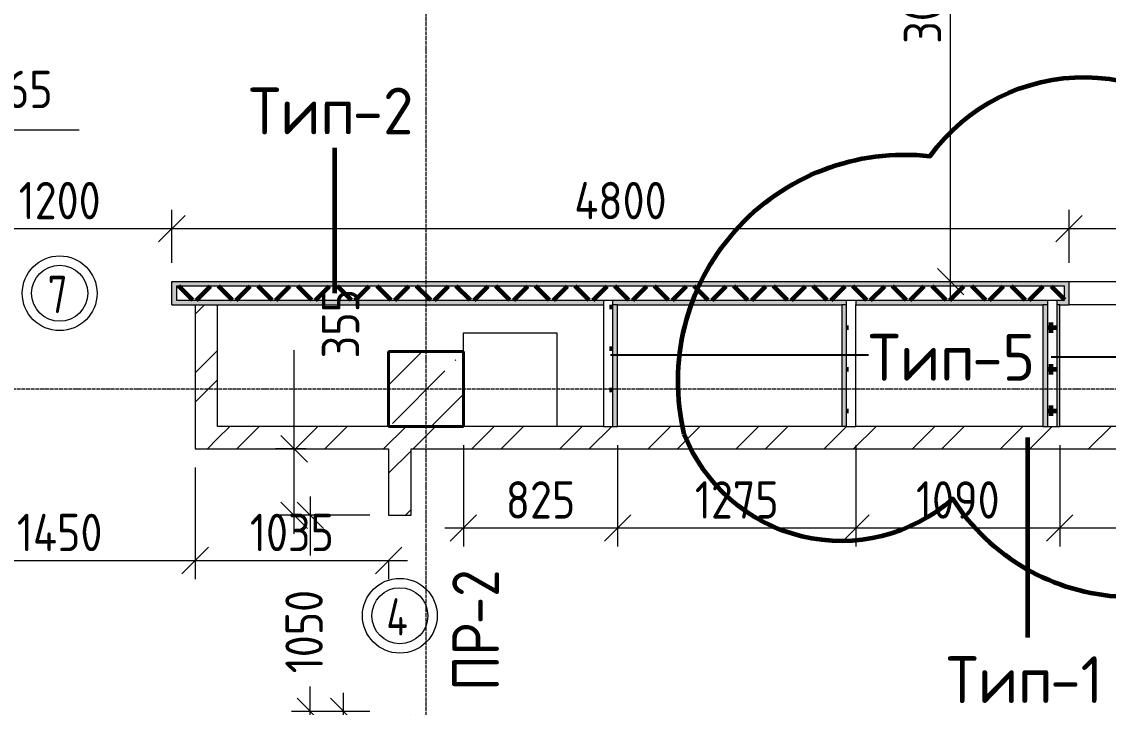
# Model space of a CAD drawing. Header units: millimetres. Extents: x -60946 to 138510, y -262288 to 24501.
# Drawn here: x 31646 to 37459, y -201326 to -197658 of the extents above; entities that cross this region are included whole.
import ezdxf

# ---------------------------------------------------------------- set-up
doc = ezdxf.new("R2010")
doc.units = ezdxf.units.MM
doc.linetypes.add('ADSK_Линия сетки', pattern=[25, 20, -2.5, 0, -2.5])
for name, color, linetype, lineweight in [('0) 1 вып перегородка', 7, 'Continuous', 60), ('2)Тип-2', 3, 'Continuous', 60), ('2)Тип-5', 1, 'Continuous', 60), ('Марки', 7, 'Continuous', 20), ('Марки дверей', 7, 'Continuous', 20), ('Несущие колонны', 7, 'Continuous', 18), ('Оси', 7, 'Continuous', 9), ('Перекрытие', 7, 'Continuous', 18), ('Размеры', 7, 'Continuous', 9), ('Стены внутренние', 7, 'Continuous', 18), ('Стены штриховка', 7, 'Continuous', 9)]:
    doc.layers.add(name, color=color, linetype=linetype, lineweight=lineweight)
doc.styles.add('GOST Common_2', font='', dxfattribs={"width": 0.9, "height": 250})
doc.styles.add('GOST Common_3', font='', dxfattribs={"width": 0.9, "height": 200})
doc.styles.add('GOST Common_4', font='', dxfattribs={"height": 250})
doc.styles.add('GOST Common_B', font='', dxfattribs={"width": 0.8, "height": 200})
doc.styles.get('GOST Common_2').set_extended_font_data('GOST Common')
doc.styles.get('GOST Common_3').set_extended_font_data('GOST Common')
doc.styles.get('GOST Common_4').set_extended_font_data('GOST Common')
doc.styles.get('GOST Common_B').set_extended_font_data('GOST Common', bold=True)
doc.dimstyles.new('ADSK_Основной_2_0', dxfattribs={"dimscale": 304.8, "dimtxt": 201.142999, "dimasz": 0.463911, "dimexe": 0.328084, "dimexo": 0.328084, "dimgap": 0.164042, "dimtad": 1, "dimdec": 3, "dimrnd": 0.001, "dimdsep": 46, "dimtxsty": 'GOST Common_3', "dimblk1": 'OBLIQUE', "dimblk2": 'OBLIQUE', "dimsah": 1, "dimcen": 0.09, "dimdle": 0.328084, "dimazin": 2, "dimtfac": 1, "dimtdec": 4, "dimtix": 1, "dimtmove": 0, "dimatfit": 3, "dimfxl": 1, "dimtvp": 1, "dimtolj": 1, "dimtzin": 0, "dimlwd": 20, "dimlwe": 20, "dimarcsym": 2})
doc.dimstyles.new('ADSK_Основной_2_0_2', dxfattribs={"dimscale": 304.8, "dimtxt": 201.142999, "dimasz": 0.463911, "dimexe": 0.328084, "dimexo": 0.328084, "dimgap": 0.164042, "dimtad": 1, "dimdec": 3, "dimrnd": 0.001, "dimdsep": 46, "dimtxsty": 'GOST Common_3', "dimblk1": 'OBLIQUE', "dimblk2": 'OBLIQUE', "dimsah": 1, "dimcen": 0.09, "dimdle": 0.328084, "dimazin": 2, "dimtfac": 1, "dimtdec": 4, "dimtix": 1, "dimtmove": 0, "dimatfit": 3, "dimfxl": 1, "dimtvp": 1, "dimtolj": 1, "dimtzin": 0, "dimlwd": 20, "dimlwe": 20, "dimarcsym": 2})
pattern_1 = [(45, (9.36, -198628.46), (-235.7317, 235.7317), []), (45, (166.5, -198628.46), (-235.7317, 235.7317), [])]
pattern_2 = [(0, (9.36, -198628.46), (111.125, 111.125), [55.562, -166.688]), (90, (37.14, -198656.24), (-111.125, 111.125), [55.562, -166.688])]

# ---------------------------------------------------------------- blocks, each defined once
blk = doc.blocks.new('ADSK_КолоннаЖБ_Прямоугольная - 400x400 мм-1807143-Кладочный план 4-го этажа')
at = {"layer": 'Несущие колонны', "lineweight": 40}
for p, q in [((-200, 200), (200, 200)), ((-200, -200), (-200, 200)), ((200, 200), (200, -200)), ((200, -200), (-200, -200))]:
    blk.add_line(p, q, dxfattribs=at)
blk = doc.blocks.new('_Oblique')
at = {"color": 0, "linetype": 'ByBlock', "lineweight": -2}
blk.add_line((-0.5, -0.5), (0.5, 0.5), dxfattribs=at)
blk = doc.blocks.new('*D6240')
at = {"layer": 'Defpoints', "color": 0, "transparency": 16777216}
for p in [(36615.9, -196023.5), (36934.4, -196023.5), (36515.9, -199048.5)]:
    blk.add_point(p, dxfattribs=at)
at = {"layer": 'Размеры', "color": 0, "lineweight": 20, "transparency": 16777216}
for p, q in [((36615.9, -199148.5), (36615.9, -195923.5)), ((36834.4, -196023.5), (36515.9, -196023.5)), ((36615.9, -199048.5), (36715.9, -199048.5))]:
    blk.add_line(p, q, dxfattribs=at)
at = {"layer": 'Размеры', "color": 0, "lineweight": 20, "transparency": 16777216, "xscale": 141.4, "yscale": 141.4, "zscale": 141.4}
for p, rotation in [((36615.9, -196023.5), 90), ((36615.9, -199048.5), 270)]:
    blk.add_blockref('_Oblique', p, dxfattribs=dict(at, rotation=rotation))
at = {"layer": 'Размеры', "color": 0, "lineweight": 9, "transparency": 16777216, "insert": (36465.9, -197536), "char_height": 200, "width": 605.475, "attachment_point": 5, "rotation": 90, "style": 'GOST Common_3'}
blk.add_mtext('\\A1;3025', dxfattribs=at)
blk = doc.blocks.new('*D6320')
at = {"layer": 'Defpoints', "color": 0, "transparency": 16777216}
for p in [(33368.4, -201348.5), (33609.4, -201348.5), (33609.4, -202683.5)]:
    blk.add_point(p, dxfattribs=at)
at = {"layer": 'Размеры', "color": 0, "lineweight": 20, "transparency": 16777216}
for p, q in [((33368.4, -202783.5), (33368.4, -201248.5)), ((33509.4, -201348.5), (33268.4, -201348.5)), ((33509.4, -202683.5), (33268.4, -202683.5))]:
    blk.add_line(p, q, dxfattribs=at)
at = {"layer": 'Размеры', "color": 0, "lineweight": 20, "transparency": 16777216, "xscale": 141.4, "yscale": 141.4, "zscale": 141.4}
for p, rotation in [((33368.4, -201348.5), 90), ((33368.4, -202683.5), 270)]:
    blk.add_blockref('_Oblique', p, dxfattribs=dict(at, rotation=rotation))
at = {"layer": 'Размеры', "color": 0, "lineweight": 9, "transparency": 16777216, "insert": (33218.4, -202016), "char_height": 200, "width": 560.473, "attachment_point": 5, "rotation": 90, "style": 'GOST Common_3'}
blk.add_mtext('\\A1;1335', dxfattribs=at)
blk = doc.blocks.new('*D6321')
at = {"layer": 'Defpoints', "color": 0, "transparency": 16777216}
for p in [(33190.4, -200298.5), (33609.4, -200298.5), (33609.4, -201348.5)]:
    blk.add_point(p, dxfattribs=at)
at = {"layer": 'Размеры', "color": 0, "lineweight": 20, "transparency": 16777216}
for p, q in [((33190.4, -200198.5), (33190.4, -200513.9)), ((33509.4, -200298.5), (33090.4, -200298.5)), ((33190.4, -201448.5), (33190.4, -201213.9)), ((33509.4, -201348.5), (33090.4, -201348.5))]:
    blk.add_line(p, q, dxfattribs=at)
at = {"layer": 'Размеры', "color": 0, "lineweight": 20, "transparency": 16777216, "xscale": 141.4, "yscale": 141.4, "zscale": 141.4}
for p, rotation in [((33190.4, -200298.5), 90), ((33190.4, -201348.5), 270)]:
    blk.add_blockref('_Oblique', p, dxfattribs=dict(at, rotation=rotation))
at = {"layer": 'Размеры', "color": 0, "lineweight": 9, "transparency": 16777216, "insert": (33057, -201144.1), "char_height": 200, "width": 560.473, "attachment_point": 1, "rotation": 90, "line_spacing_factor": 1.022761, "style": 'GOST Common_3'}
blk.add_mtext('\\A1;1050', dxfattribs=at)
blk = doc.blocks.new('*D6322')
at = {"layer": 'Defpoints', "color": 0, "transparency": 16777216}
for p in [(33104.2, -199943.5), (33268.4, -199943.5), (33609.4, -200298.5)]:
    blk.add_point(p, dxfattribs=at)
at = {"layer": 'Размеры', "color": 0, "lineweight": 20, "transparency": 16777216}
for p, q in [((33104.2, -199943.5), (33104.2, -199415.4)), ((33168.4, -199943.5), (33004.2, -199943.5)), ((33104.2, -200398.5), (33104.2, -199943.5)), ((33509.4, -200298.5), (33004.2, -200298.5))]:
    blk.add_line(p, q, dxfattribs=at)
at = {"layer": 'Размеры', "color": 0, "lineweight": 20, "transparency": 16777216, "xscale": 141.4, "yscale": 141.4, "zscale": 141.4}
for p, rotation in [((33104.2, -199943.5), 90), ((33104.2, -200298.5), 270)]:
    blk.add_blockref('_Oblique', p, dxfattribs=dict(at, rotation=rotation))
at = {"layer": 'Размеры', "color": 0, "lineweight": 9, "transparency": 16777216, "insert": (33252.3, -199459.1), "char_height": 200, "width": 454.106, "attachment_point": 1, "rotation": 90, "line_spacing_factor": 1.022761, "style": 'GOST Common_3'}
blk.add_mtext('\\A1;355', dxfattribs=at)
blk = doc.blocks.new('*D6323')
at = {"layer": 'Defpoints', "color": 0, "transparency": 16777216}
for p in [(34009.4, -199823.5), (34834.4, -199823.5), (34834.4, -200366.7)]:
    blk.add_point(p, dxfattribs=at)
at = {"layer": 'Размеры', "color": 0, "lineweight": 20, "transparency": 16777216}
for p, q in [((34009.4, -199923.5), (34009.4, -200466.7)), ((34834.4, -199923.5), (34834.4, -200466.7)), ((33909.4, -200366.7), (34934.4, -200366.7))]:
    blk.add_line(p, q, dxfattribs=at)
at = {"layer": 'Размеры', "color": 0, "lineweight": 20, "transparency": 16777216, "xscale": 141.4, "yscale": 141.4, "zscale": 141.4, "rotation": 180}
blk.add_blockref('_Oblique', (34009.4, -200366.7), dxfattribs=at)
at = {"layer": 'Размеры', "color": 0, "lineweight": 20, "transparency": 16777216, "xscale": 141.4, "yscale": 141.4, "zscale": 141.4}
blk.add_blockref('_Oblique', (34834.4, -200366.7), dxfattribs=at)
at = {"layer": 'Размеры', "color": 0, "lineweight": 9, "transparency": 16777216, "insert": (34421.9, -200216.7), "char_height": 200, "width": 454.106, "attachment_point": 5, "style": 'GOST Common_3'}
blk.add_mtext('\\A1;825', dxfattribs=at)
blk = doc.blocks.new('*D6324')
at = {"layer": 'Defpoints', "color": 0, "transparency": 16777216}
for p in [(34834.4, -199823.5), (36109.4, -199823.5), (36109.4, -200366.7)]:
    blk.add_point(p, dxfattribs=at)
at = {"layer": 'Размеры', "color": 0, "lineweight": 20, "transparency": 16777216}
for p, q in [((34834.4, -199923.5), (34834.4, -200466.7)), ((36109.4, -199923.5), (36109.4, -200466.7)), ((34734.4, -200366.7), (36209.4, -200366.7))]:
    blk.add_line(p, q, dxfattribs=at)
at = {"layer": 'Размеры', "color": 0, "lineweight": 20, "transparency": 16777216, "xscale": 141.4, "yscale": 141.4, "zscale": 141.4, "rotation": 180}
blk.add_blockref('_Oblique', (34834.4, -200366.7), dxfattribs=at)
at = {"layer": 'Размеры', "color": 0, "lineweight": 20, "transparency": 16777216, "xscale": 141.4, "yscale": 141.4, "zscale": 141.4}
blk.add_blockref('_Oblique', (36109.4, -200366.7), dxfattribs=at)
at = {"layer": 'Размеры', "color": 0, "lineweight": 9, "transparency": 16777216, "insert": (35471.9, -200216.7), "char_height": 200, "width": 560.473, "attachment_point": 5, "style": 'GOST Common_3'}
blk.add_mtext('\\A1;1275', dxfattribs=at)
blk = doc.blocks.new('*D6325')
at = {"layer": 'Defpoints', "color": 0, "transparency": 16777216}
for p in [(36109.4, -199823.5), (37199.4, -199823.5), (37199.4, -200366.7)]:
    blk.add_point(p, dxfattribs=at)
at = {"layer": 'Размеры', "color": 0, "lineweight": 20, "transparency": 16777216}
for p, q in [((36109.4, -199923.5), (36109.4, -200466.7)), ((37199.4, -199923.5), (37199.4, -200466.7)), ((36009.4, -200366.7), (37299.4, -200366.7))]:
    blk.add_line(p, q, dxfattribs=at)
at = {"layer": 'Размеры', "color": 0, "lineweight": 20, "transparency": 16777216, "xscale": 141.4, "yscale": 141.4, "zscale": 141.4, "rotation": 180}
blk.add_blockref('_Oblique', (36109.4, -200366.7), dxfattribs=at)
at = {"layer": 'Размеры', "color": 0, "lineweight": 20, "transparency": 16777216, "xscale": 141.4, "yscale": 141.4, "zscale": 141.4}
blk.add_blockref('_Oblique', (37199.4, -200366.7), dxfattribs=at)
at = {"layer": 'Размеры', "color": 0, "lineweight": 9, "transparency": 16777216, "insert": (36654.4, -200216.7), "char_height": 200, "width": 560.473, "attachment_point": 5, "style": 'GOST Common_3'}
blk.add_mtext('\\A1;1090', dxfattribs=at)
blk = doc.blocks.new('*D6326')
at = {"layer": 'Defpoints', "color": 0, "transparency": 16777216}
for p in [(37199.4, -199823.5), (39174.4, -199823.5), (39174.4, -200366.7)]:
    blk.add_point(p, dxfattribs=at)
at = {"layer": 'Размеры', "color": 0, "lineweight": 20, "transparency": 16777216}
for p, q in [((37199.4, -199923.5), (37199.4, -200466.7)), ((39174.4, -199923.5), (39174.4, -200466.7)), ((37099.4, -200366.7), (39274.4, -200366.7))]:
    blk.add_line(p, q, dxfattribs=at)
at = {"layer": 'Размеры', "color": 0, "lineweight": 20, "transparency": 16777216, "xscale": 141.4, "yscale": 141.4, "zscale": 141.4, "rotation": 180}
blk.add_blockref('_Oblique', (37199.4, -200366.7), dxfattribs=at)
at = {"layer": 'Размеры', "color": 0, "lineweight": 20, "transparency": 16777216, "xscale": 141.4, "yscale": 141.4, "zscale": 141.4}
blk.add_blockref('_Oblique', (39174.4, -200366.7), dxfattribs=at)
at = {"layer": 'Размеры', "color": 0, "lineweight": 9, "transparency": 16777216, "insert": (38186.9, -200216.7), "char_height": 200, "width": 560.473, "attachment_point": 5, "style": 'GOST Common_3'}
blk.add_mtext('\\A1;1975', dxfattribs=at)
blk = doc.blocks.new('*D6103')
at = {"layer": 'Defpoints', "color": 0, "transparency": 16777216}
for p in [(31249.4, -198237.2), (30984.4, -199048.5), (31249.4, -199048.5)]:
    blk.add_point(p, dxfattribs=at)
at = {"layer": 'Размеры', "color": 0, "lineweight": 20, "transparency": 16777216}
for p, q in [((30984.4, -198948.5), (30984.4, -198137.2)), ((31249.4, -198948.5), (31249.4, -198137.2)), ((30884.4, -198237.2), (31249.4, -198237.2)), ((31249.4, -198237.2), (31953.6, -198237.2))]:
    blk.add_line(p, q, dxfattribs=at)
at = {"layer": 'Размеры', "color": 0, "lineweight": 20, "transparency": 16777216, "xscale": 141.4, "yscale": 141.4, "zscale": 141.4, "rotation": 180}
blk.add_blockref('_Oblique', (30984.4, -198237.2), dxfattribs=at)
at = {"layer": 'Размеры', "color": 0, "lineweight": 20, "transparency": 16777216, "xscale": 141.4, "yscale": 141.4, "zscale": 141.4}
blk.add_blockref('_Oblique', (31249.4, -198237.2), dxfattribs=at)
at = {"layer": 'Размеры', "color": 0, "lineweight": 9, "transparency": 16777216, "insert": (31445.1, -197920.6), "char_height": 200, "width": 454.106, "attachment_point": 1, "line_spacing_factor": 1.022761, "style": 'GOST Common_3'}
blk.add_mtext('\\A1;265', dxfattribs=at)
blk = doc.blocks.new('*D6104')
at = {"layer": 'Defpoints', "color": 0, "transparency": 16777216}
for p in [(32449.4, -198765.3), (31249.4, -199048.5), (32449.4, -199048.5)]:
    blk.add_point(p, dxfattribs=at)
at = {"layer": 'Размеры', "color": 0, "lineweight": 20, "transparency": 16777216}
for p, q in [((31249.4, -198948.5), (31249.4, -198665.3)), ((32449.4, -198948.5), (32449.4, -198665.3)), ((31149.4, -198765.3), (32549.4, -198765.3))]:
    blk.add_line(p, q, dxfattribs=at)
at = {"layer": 'Размеры', "color": 0, "lineweight": 20, "transparency": 16777216, "xscale": 141.4, "yscale": 141.4, "zscale": 141.4, "rotation": 180}
blk.add_blockref('_Oblique', (31249.4, -198765.3), dxfattribs=at)
at = {"layer": 'Размеры', "color": 0, "lineweight": 20, "transparency": 16777216, "xscale": 141.4, "yscale": 141.4, "zscale": 141.4}
blk.add_blockref('_Oblique', (32449.4, -198765.3), dxfattribs=at)
at = {"layer": 'Размеры', "color": 0, "lineweight": 9, "transparency": 16777216, "insert": (31849.4, -198615.3), "char_height": 200, "width": 560.473, "attachment_point": 5, "style": 'GOST Common_3'}
blk.add_mtext('\\A1;1200', dxfattribs=at)
blk = doc.blocks.new('*D6105')
at = {"layer": 'Defpoints', "color": 0, "transparency": 16777216}
for p in [(37249.4, -198765.3), (32449.4, -199048.5), (37249.4, -199048.5)]:
    blk.add_point(p, dxfattribs=at)
at = {"layer": 'Размеры', "color": 0, "lineweight": 20, "transparency": 16777216}
for p, q in [((32449.4, -198948.5), (32449.4, -198665.3)), ((37249.4, -198948.5), (37249.4, -198665.3)), ((32349.4, -198765.3), (37349.4, -198765.3))]:
    blk.add_line(p, q, dxfattribs=at)
at = {"layer": 'Размеры', "color": 0, "lineweight": 20, "transparency": 16777216, "xscale": 141.4, "yscale": 141.4, "zscale": 141.4, "rotation": 180}
blk.add_blockref('_Oblique', (32449.4, -198765.3), dxfattribs=at)
at = {"layer": 'Размеры', "color": 0, "lineweight": 20, "transparency": 16777216, "xscale": 141.4, "yscale": 141.4, "zscale": 141.4}
blk.add_blockref('_Oblique', (37249.4, -198765.3), dxfattribs=at)
at = {"layer": 'Размеры', "color": 0, "lineweight": 9, "transparency": 16777216, "insert": (34849.4, -198615.3), "char_height": 200, "width": 625.93, "attachment_point": 5, "style": 'GOST Common_3'}
blk.add_mtext('\\A1;4800', dxfattribs=at)
blk = doc.blocks.new('*D6106')
at = {"layer": 'Defpoints', "color": 0, "transparency": 16777216}
for p in [(39049.4, -198765.3), (37249.4, -199048.5), (39049.4, -199048.5)]:
    blk.add_point(p, dxfattribs=at)
at = {"layer": 'Размеры', "color": 0, "lineweight": 20, "transparency": 16777216}
for p, q in [((37249.4, -198948.5), (37249.4, -198665.3)), ((39049.4, -198948.5), (39049.4, -198665.3)), ((37149.4, -198765.3), (39149.4, -198765.3))]:
    blk.add_line(p, q, dxfattribs=at)
at = {"layer": 'Размеры', "color": 0, "lineweight": 20, "transparency": 16777216, "xscale": 141.4, "yscale": 141.4, "zscale": 141.4, "rotation": 180}
blk.add_blockref('_Oblique', (37249.4, -198765.3), dxfattribs=at)
at = {"layer": 'Размеры', "color": 0, "lineweight": 20, "transparency": 16777216, "xscale": 141.4, "yscale": 141.4, "zscale": 141.4}
blk.add_blockref('_Oblique', (39049.4, -198765.3), dxfattribs=at)
at = {"layer": 'Размеры', "color": 0, "lineweight": 9, "transparency": 16777216, "insert": (38149.4, -198615.3), "char_height": 200, "width": 560.473, "attachment_point": 5, "style": 'GOST Common_3'}
blk.add_mtext('\\A1;1800', dxfattribs=at)
blk = doc.blocks.new('*D6120')
at = {"layer": 'Defpoints', "color": 0, "transparency": 16777216}
for p in [(31124.4, -199943.5), (32574.4, -199943.5), (32574.4, -200540.7)]:
    blk.add_point(p, dxfattribs=at)
at = {"layer": 'Размеры', "color": 0, "lineweight": 20, "transparency": 16777216}
for p, q in [((31124.4, -200043.5), (31124.4, -200640.7)), ((32574.4, -200043.5), (32574.4, -200640.7)), ((31024.4, -200540.7), (32674.4, -200540.7))]:
    blk.add_line(p, q, dxfattribs=at)
at = {"layer": 'Размеры', "color": 0, "lineweight": 20, "transparency": 16777216, "xscale": 141.4, "yscale": 141.4, "zscale": 141.4, "rotation": 180}
blk.add_blockref('_Oblique', (31124.4, -200540.7), dxfattribs=at)
at = {"layer": 'Размеры', "color": 0, "lineweight": 20, "transparency": 16777216, "xscale": 141.4, "yscale": 141.4, "zscale": 141.4}
blk.add_blockref('_Oblique', (32574.4, -200540.7), dxfattribs=at)
at = {"layer": 'Размеры', "color": 0, "lineweight": 9, "transparency": 16777216, "insert": (31849.4, -200390.7), "char_height": 200, "width": 580.928, "attachment_point": 5, "style": 'GOST Common_3'}
blk.add_mtext('\\A1;1450', dxfattribs=at)
blk = doc.blocks.new('*D6121')
at = {"layer": 'Defpoints', "color": 0, "transparency": 16777216}
for p in [(32574.4, -199943.5), (33609.4, -200440.7), (33609.4, -200540.7)]:
    blk.add_point(p, dxfattribs=at)
at = {"layer": 'Размеры', "color": 0, "lineweight": 20, "transparency": 16777216}
for p, q in [((32574.4, -200043.5), (32574.4, -200640.7)), ((32474.4, -200540.7), (33709.4, -200540.7)), ((33609.4, -200540.7), (33609.4, -200640.7))]:
    blk.add_line(p, q, dxfattribs=at)
at = {"layer": 'Размеры', "color": 0, "lineweight": 20, "transparency": 16777216, "xscale": 141.4, "yscale": 141.4, "zscale": 141.4, "rotation": 180}
blk.add_blockref('_Oblique', (32574.4, -200540.7), dxfattribs=at)
at = {"layer": 'Размеры', "color": 0, "lineweight": 20, "transparency": 16777216, "xscale": 141.4, "yscale": 141.4, "zscale": 141.4}
blk.add_blockref('_Oblique', (33609.4, -200540.7), dxfattribs=at)
at = {"layer": 'Размеры', "color": 0, "lineweight": 9, "transparency": 16777216, "insert": (33091.9, -200390.7), "char_height": 200, "width": 560.473, "attachment_point": 5, "style": 'GOST Common_3'}
blk.add_mtext('\\A1;1035', dxfattribs=at)
blk = doc.blocks.new('М_двери1 - Марка экземпляра 2-3719212-Кладочный план 4-го этажа')
at = {"layer": 'Марки дверей'}
for radius in [2, 1.5]:
    blk.add_circle((0, 0), radius, dxfattribs=at)

msp = doc.modelspace()

# ---------------------------------------------------------------- hatches: boundary and pattern name
at = {"layer": '2)Тип-2'}
h = msp.add_hatch(color=256, dxfattribs=at)
h.paths.add_polyline_path([(30359.3615, -199073.4914), (30359.3615, -199048.4914), (30219.3615, -199048.4914), (30219.3615, -199073.4914)])
h.paths.add_polyline_path([(25214.3615, -199073.4914), (26709.3615, -199073.4914), (26709.3615, -199048.4914), (25214.3615, -199048.4914)])
h.paths.add_polyline_path([(29479.0471, -199073.4914), (29569.3615, -199073.4914), (29569.3615, -199048.4914), (29479.0471, -199048.4914)])
h.paths.add_polyline_path([(36296.8633, -199073.4914), (37224.3615, -199073.4914), (37224.3615, -199048.4914), (32474.3615, -199048.4914), (32474.3615, -199073.4914), (34646.7804, -199073.4914)])
h.paths.add_polyline_path([(27569.3615, -199073.4914), (28009.3615, -199073.4914), (28009.3615, -199048.4914), (27569.3615, -199048.4914), (27569.3615, -199069.4841)])
h.paths.add_polyline_path([(31009.3615, -199073.4914), (31224.3615, -199073.4914), (31224.3615, -199048.4914), (31009.3615, -199048.4914)])
h.paths.add_polyline_path([(39597.0293, -199073.4914), (40009.3615, -199073.4914), (40009.3615, -199048.4914), (39074.3615, -199048.4914), (39074.3615, -199073.4914)])
h = msp.add_hatch(color=256, dxfattribs=at)
h.paths.add_polyline_path([(26559.3615, -199173.4914), (26559.3615, -199148.4914), (25264.3615, -199148.4914), (25264.3615, -199173.4914), (26534.3615, -199173.4914)])
h.paths.add_polyline_path([(29544.3615, -199173.4914), (29594.3615, -199173.4914), (29594.3615, -199048.4914), (29569.3615, -199048.4914), (29569.3615, -199148.4914), (29519.3615, -199148.4914), (29519.3615, -199173.4914)])
h.paths.add_polyline_path([(30309.3615, -199173.4914), (30384.3615, -199173.4914), (30384.3615, -199048.4914), (30359.3615, -199048.4914), (30359.3615, -199148.4914), (30309.3615, -199148.4914)])
h.paths.add_polyline_path([(39124.3615, -199173.4914), (39124.3615, -199148.4914), (39074.3615, -199148.4914), (39074.3615, -199048.4914), (39049.3615, -199048.4914), (39049.3615, -199173.4914), (39099.3615, -199173.4914)])
h.paths.add_polyline_path([(30194.3615, -199173.4914), (30259.3615, -199173.4914), (30259.3615, -199148.4914), (30219.3615, -199148.4914), (30219.3615, -199048.4914), (30194.3615, -199048.4914)])
h.paths.add_polyline_path([(39174.3615, -199173.4914), (40009.3615, -199173.4914), (40009.3615, -199148.4914), (39174.3615, -199148.4914)])
h.paths.add_polyline_path([(37199.3615, -199173.4914), (37249.3615, -199173.4914), (37249.3615, -199048.4914), (37224.3615, -199048.4914), (37224.3615, -199148.4914), (37184.3615, -199148.4914), (37184.3615, -199173.4914)])
h.paths.add_polyline_path([(28009.3615, -199173.4914), (28009.3615, -199148.4914), (27569.3615, -199148.4914), (27569.3615, -199173.4914)])
h.paths.add_polyline_path([(37134.3615, -199173.4914), (37134.3615, -199148.4914), (36109.3615, -199148.4914), (36109.3615, -199173.4914), (37109.3615, -199173.4914)])
h.paths.add_polyline_path([(30984.3615, -199173.4914), (31249.3615, -199173.4914), (31249.3615, -199048.4914), (31224.3615, -199048.4914), (31224.3615, -199148.4914), (31009.3615, -199148.4914), (31009.3615, -199048.4914), (30984.3615, -199048.4914)])
h.paths.add_polyline_path([(26609.3615, -199173.4914), (26709.3615, -199173.4914), (26709.3615, -199148.4914), (26609.3615, -199148.4914)])
h.paths.add_polyline_path([(32449.3615, -199173.4914), (34759.3615, -199173.4914), (34759.3615, -199148.4914), (32474.3615, -199148.4914), (32474.3615, -199048.4914), (32449.3615, -199048.4914)])
h.paths.add_polyline_path([(34834.3615, -199173.4914), (36059.3615, -199173.4914), (36059.3615, -199148.4914), (34809.3615, -199148.4914), (34809.3615, -199173.4914)])
h = msp.add_hatch(dxfattribs=at)
h.set_pattern_fill('FP_4', color=256, style=0, pattern_type=2)
h.set_pattern_definition([(45, (9.36, -198628.46), (-106.066, 106.066), []), (135, (9.36, -198628.46), (-106.066, -106.066), [])])
h.paths.add_polyline_path([(26396.3655, -199148.4914), (26709.3615, -199148.4914), (26709.3615, -199073.4914), (25264.3615, -199073.4914), (25264.3615, -199148.4914)])
h.paths.add_polyline_path([(27569.3615, -199148.4914), (28009.3615, -199148.4914), (28009.3615, -199073.4914), (27569.3615, -199073.4914), (27569.3615, -199097.0628)])
h.paths.add_polyline_path([(39124.3615, -199148.4914), (40009.3615, -199148.4914), (40009.3615, -199073.4914), (39074.3615, -199073.4914), (39074.3615, -199148.4914)])
h.paths.add_polyline_path([(37184.3615, -199148.4914), (37224.3615, -199148.4914), (37224.3615, -199073.4914), (32474.3615, -199073.4914), (32474.3615, -199148.4914), (37134.3615, -199148.4914)])
h.paths.add_polyline_path([(29569.3615, -199148.4914), (29569.3615, -199073.4914), (29479.0471, -199073.4914), (29479.0471, -199148.4914), (29519.3615, -199148.4914)])
h.paths.add_polyline_path([(30259.3615, -199148.4914), (30359.3615, -199148.4914), (30359.3615, -199073.4914), (30219.3615, -199073.4914), (30219.3615, -199148.4914)])
h.paths.add_polyline_path([(31009.3615, -199148.4914), (31224.3615, -199148.4914), (31224.3615, -199073.4914), (31009.3615, -199073.4914)])
at = {"layer": '2)Тип-5', "true_color": 0xd50000}
h = msp.add_hatch(dxfattribs=at)
h.set_pattern_fill('FP_7', color=12, style=0, pattern_type=2)
h.set_pattern_definition(pattern_2)
h.paths.add_polyline_path([(34759.3615, -199823.4914), (34809.3615, -199823.4914), (34809.3615, -199148.4914), (34759.3615, -199148.4914), (34759.3615, -199325.9056)])
h = msp.add_hatch(dxfattribs=at)
h.set_pattern_fill('FP_7', color=12, style=0, pattern_type=2)
h.set_pattern_definition(pattern_2)
h.paths.add_polyline_path([(36059.3615, -199823.4914), (36109.3615, -199823.4914), (36109.3615, -199148.4914), (36059.3615, -199148.4914), (36059.3615, -199325.9056)])
h = msp.add_hatch(dxfattribs=at)
h.set_pattern_fill('FP_7', color=12, style=0, pattern_type=2)
h.set_pattern_definition(pattern_2)
h.paths.add_polyline_path([(37184.3615, -199823.4914), (37184.3615, -199148.4914), (37134.3615, -199148.4914), (37134.3615, -199823.4914)])
for points in [[(34834.3615, -199823.4914), (34834.3615, -199173.4914), (34809.3615, -199173.4914), (34809.3615, -199823.4914)], [(36059.3615, -199823.4914), (36059.3615, -199173.4914), (36034.3615, -199173.4914), (36034.3615, -199823.4914)], [(37134.3615, -199823.4914), (37134.3615, -199173.4914), (37109.3615, -199173.4914), (37109.3615, -199823.4914)], [(37184.3615, -199823.4914), (37199.3615, -199823.4914), (37199.3615, -199173.4914), (37184.3615, -199173.4914), (37184.3615, -199325.9056)]]:
    msp.add_hatch(color=12, dxfattribs=at).paths.add_polyline_path(points)
at = {"layer": 'Несущие колонны', "lineweight": 9}
h = msp.add_hatch(dxfattribs=at)
h.set_pattern_fill('FP_1', color=256, style=0, pattern_type=2)
h.set_pattern_definition([(45, (9.36, -198628.46), (-224.5064, 224.5064), []), (45, (233.87, -198628.46), (-224.5064, 224.5064), [396.875, -79.375, 3.353, -76.022])])
h.paths.add_polyline_path([(33609.3615, -199823.4914), (34009.3615, -199823.4914), (34009.3615, -199423.4914), (33609.3615, -199423.4914)])
at = {"layer": 'Стены внутренние', "lineweight": 9}
h = msp.add_hatch(dxfattribs=at)
h.set_pattern_fill('FP_8', color=256, style=0, pattern_type=2)
h.set_pattern_definition(pattern_1)
h.paths.add_polyline_path([(32694.3615, -199943.4914), (32694.3615, -199173.4914), (32574.3615, -199173.4914), (32574.3615, -199943.4914)])
h = msp.add_hatch(dxfattribs=at)
h.set_pattern_fill('FP_8', color=256, style=0, pattern_type=2)
h.set_pattern_definition(pattern_1)
h.paths.add_polyline_path([(36034.3615, -199943.4914), (36059.3615, -199943.4914), (36059.3615, -199823.4914), (32694.3615, -199823.4914), (32694.3615, -199943.4914), (34646.7804, -199943.4914)])
h = msp.add_hatch(dxfattribs=at)
h.set_pattern_fill('FP_8', color=256, style=0, pattern_type=2)
h.set_pattern_definition(pattern_1)
h.paths.add_polyline_path([(36059.3615, -199943.4914), (40009.3615, -199943.4914), (40009.3615, -199823.4914), (36059.3615, -199823.4914)])
h = msp.add_hatch(dxfattribs=at)
h.set_pattern_fill('FP_8', color=256, style=0, pattern_type=2)
h.set_pattern_definition(pattern_1)
h.paths.add_polyline_path([(33729.3615, -205423.4914), (33729.3615, -203913.4914), (33609.3615, -203913.4914), (33609.3615, -205423.4914)])
h.paths.add_polyline_path([(33729.3615, -202683.4914), (33729.3615, -201348.4914), (33609.3615, -201348.4914), (33609.3615, -202683.4914)])
h.paths.add_polyline_path([(33609.3615, -200298.4914), (33729.3615, -200298.4914), (33729.3615, -199943.4914), (33609.3615, -199943.4914)])

# ---------------------------------------------------------------- linework, layer by layer
at = {"layer": '0) 1 вып перегородка'}
msp.add_line((37026.7809, -199883.4914), (37026.7809, -200952.7069), dxfattribs=at)
at = {"layer": '2)Тип-2'}
msp.add_line((33321.2689, -199110.9914), (33321.2689, -198333.2069), dxfattribs=at)
at = {"layer": '2)Тип-5', "lineweight": 25}
for p, q in [((34796.8615, -199439.8406), (36176.0791, -199439.8406)), ((37154.3615, -199450.8475), (37503.7567, -199450.8475))]:
    msp.add_line(p, q, dxfattribs=at)
at = {"layer": '2)Тип-5', "color": 1}
msp.add_lwpolyline([(35191.1057, -199864.5593, -0.52056705), (36506.4596, -198377.3924, -0.52056705), (38167.7649, -198397.9063, -0.52056705), (39605.6822, -199256.9522, -0.52056705), (38488.5821, -200292.3254, -0.52056705), (36627.8363, -200210.6773, -0.52056705)], format="xyb", close=True, dxfattribs=at)
at = {"layer": 'Несущие колонны', "lineweight": 9}
for p, q in [((34009.3615, -199423.4914), (33609.3615, -199423.4914)), ((33609.3615, -199423.4914), (33609.3615, -199823.4914)), ((34009.3615, -199823.4914), (34009.3615, -199423.4914)), ((33609.3615, -199823.4914), (34009.3615, -199823.4914))]:
    msp.add_line(p, q, dxfattribs=at)
at = {"layer": 'Оси', "linetype": 'ADSK_Линия сетки', "lineweight": 5}
for p, q in [((33809.3615, -209602.3427), (33809.3615, -188601.0153)), ((62563.3938, -199623.4914), (-25230.7352, -199623.4914))]:
    msp.add_line(p, q, dxfattribs=at)
at = {"layer": 'Перекрытие'}
for p, q in [((34009.3615, -199423.4914), (34009.3615, -199323.4914)), ((34009.3615, -199323.4914), (34509.3615, -199323.4914)), ((34509.3615, -199323.4914), (34509.3615, -199823.4914))]:
    msp.add_line(p, q, dxfattribs=at)
at = {"layer": 'Стены внутренние', "lineweight": 5}
for p, q in [((32449.3615, -199048.4914), (37249.3615, -199048.4914)), ((32449.3615, -199173.4914), (32449.3615, -199048.4914)), ((37249.3615, -199048.4914), (39049.3615, -199048.4914)), ((37249.3615, -199173.4914), (37249.3615, -199048.4914)), ((32449.3615, -199173.4914), (34759.3615, -199173.4914)), ((32574.3615, -199173.4914), (32574.3615, -199943.4914)), ((32694.3615, -199823.4914), (32694.3615, -199173.4914)), ((34759.3615, -199173.4914), (34759.3615, -199823.4914)), ((34834.3615, -199173.4914), (36034.3615, -199173.4914)), ((34834.3615, -199823.4914), (34834.3615, -199173.4914)), ((36034.3615, -199173.4914), (36034.3615, -199823.4914)), ((36109.3615, -199173.4914), (37109.3615, -199173.4914)), ((36109.3615, -199823.4914), (36109.3615, -199173.4914)), ((37109.3615, -199173.4914), (37109.3615, -199823.4914)), ((37199.3615, -199173.4914), (37249.3615, -199173.4914)), ((37199.3615, -199823.4914), (37199.3615, -199173.4914)), ((39049.3615, -199173.4914), (37249.3615, -199173.4914)), ((34759.3615, -199823.4914), (32694.3615, -199823.4914)), ((36034.3615, -199823.4914), (34834.3615, -199823.4914)), ((37109.3615, -199823.4914), (36109.3615, -199823.4914)), ((39099.3615, -199823.4914), (37199.3615, -199823.4914)), ((32574.3615, -199943.4914), (33609.3615, -199943.4914)), ((33609.3615, -199943.4914), (33609.3615, -200298.4914)), ((33729.3615, -199943.4914), (36034.3615, -199943.4914)), ((33729.3615, -200298.4914), (33729.3615, -199943.4914)), ((36034.3615, -199943.4914), (40009.3615, -199943.4914)), ((33609.3615, -200298.4914), (33729.3615, -200298.4914))]:
    msp.add_line(p, q, dxfattribs=at)
at = {"layer": 'Стены штриховка', "lineweight": 9}
for p, q in [((37224.3615, -199073.4914), (32474.3615, -199073.4914)), ((32474.3615, -199073.4914), (32474.3615, -199148.4914)), ((37224.3615, -199148.4914), (37224.3615, -199073.4914)), ((32474.3615, -199148.4914), (37224.3615, -199148.4914)), ((34759.3615, -199148.4914), (34759.3615, -199173.4914)), ((34809.3615, -199823.4914), (34809.3615, -199148.4914)), ((36059.3615, -199823.4914), (36059.3615, -199148.4914)), ((36109.3615, -199148.4914), (36109.3615, -199173.4914)), ((37134.3615, -199148.4914), (37184.3615, -199148.4914)), ((37134.3615, -199148.4914), (37134.3615, -199823.4914)), ((37184.3615, -199148.4914), (37184.3615, -199823.4914)), ((34834.3615, -199173.4914), (34809.3615, -199173.4914)), ((36059.3615, -199173.4914), (36034.3615, -199173.4914)), ((37134.3615, -199173.4914), (37109.3615, -199173.4914)), ((37199.3615, -199173.4914), (37184.3615, -199173.4914)), ((34759.3615, -199823.4914), (34834.3615, -199823.4914)), ((36059.3615, -199823.4914), (36034.3615, -199823.4914)), ((36059.3615, -199823.4914), (36109.3615, -199823.4914)), ((37109.3615, -199823.4914), (37199.3615, -199823.4914))]:
    msp.add_line(p, q, dxfattribs=at)

# ---------------------------------------------------------------- block references
at = {"layer": 'Марки дверей', "xscale": 99.99999999999993, "yscale": 99.99999999999993, "zscale": 99.99999999999993}
for p in [(31849.3615, -199110.9914), (33669.3615, -200836.1816)]:
    msp.add_blockref('М_двери1 - Марка экземпляра 2-3719212-Кладочный план 4-го этажа', p, dxfattribs=at)
at = {"layer": 'Несущие колонны', "lineweight": 9, "rotation": 89.9999999999999}
msp.add_blockref('ADSK_КолоннаЖБ_Прямоугольная - 400x400 мм-1807143-Кладочный план 4-го этажа', (33809.3615, -199623.4914), dxfattribs=at)

# ---------------------------------------------------------------- texts
at = {"layer": '0) 1 вып перегородка', "color": 116, "lineweight": 9, "true_color": 0x008040, "char_height": 250, "attachment_point": 1, "style": 'GOST Common_4'}
for s, insert, width in [('Тип', (36593.2809, -201053.2798), 673.4175), ('-1', (37148.9059, -201053.2798), 368.77625)]:
    msp.add_mtext(s, dxfattribs=dict(at, insert=insert, width=width))
at = {"layer": '2)Тип-2', "color": 116, "lineweight": 9, "true_color": 0x008040, "char_height": 250, "attachment_point": 1, "style": 'GOST Common_4'}
for s, insert, width in [('Тип', (32861.2689, -198010.7798), 673.4175), ('-2', (33416.8939, -198010.7798), 432.91125)]:
    msp.add_mtext(s, dxfattribs=dict(at, insert=insert, width=width))
at = {"layer": '2)Тип-5', "color": 116, "lineweight": 9, "true_color": 0x008040, "char_height": 250, "attachment_point": 1, "style": 'GOST Common_4'}
for s, insert, width in [('Тип', (36176.0791, -199328.9135), 673.4175), ('-5', (36731.7041, -199328.9135), 432.91125)]:
    msp.add_mtext(s, dxfattribs=dict(at, insert=insert, width=width))
at = {"layer": 'Марки', "lineweight": 9, "char_height": 250, "attachment_point": 1, "rotation": 90, "style": 'GOST Common_2'}
for s, insert, width in [('-2', (33950.0175, -200881.3348), 389.620125), ('ПР', (33950.0175, -201238.5223), 432.91125)]:
    msp.add_mtext(s, dxfattribs=dict(at, insert=insert, width=width))
at = {"layer": 'Марки дверей', "lineweight": 5, "char_height": 200, "attachment_point": 1, "style": 'GOST Common_B'}
for s, insert, width in [('\\fGOST Common|b1|i0|c204|p34|;\\W.8;7', (31785.3041, -199017.3325), 147.5105), ('\\fGOST Common|b1|i0|c204|p34|;\\W.8;4', (33597.3041, -200742.5227), 166.751)]:
    msp.add_mtext(s, dxfattribs=dict(at, insert=insert, width=width))

# ---------------------------------------------------------------- dimensions: what is measured, and where the dimension line sits
at = {"layer": 'Размеры', "lineweight": 9}
for base, p1, p2, override, picture, middle in [((36615.9157, -196023.4914), (36515.9308, -199048.4914), (36934.3615, -196023.4914), {"dimpost": '<>', "dimfxl": 3053.802427}, '*D6240', (36465.9157, -197535.9914)), ((33368.3917, -201348.4914), (33609.3615, -202683.4914), (33609.3615, -201348.4914), {"dimpost": '<>', "dimfxl": 1335}, '*D6320', (33218.3917, -202015.9914))]:
    dim = msp.add_linear_dim(base=base, p1=p1, p2=p2, angle=90, dimstyle='ADSK_Основной_2_0_2', override=override, dxfattribs=at)
    dim.commit()
    dim.dimension.update_dxf_attribs({"geometry": picture, "text_midpoint": middle})
dim = msp.add_linear_dim(base=(31249.3615, -198237.2328), p1=(30984.3615, -199048.4914), p2=(31249.3615, -199048.4914), dimstyle='ADSK_Основной_2_0', override={"dimpost": '<>', "dimfxl": 265}, dxfattribs=at)
dim.commit()
dim.dimension.update_dxf_attribs({"geometry": '*D6103', "text_midpoint": (31672.1901, -198237.2328), "dimtype": 160})
for base, p1, p2, override, picture, middle in [((32449.3615, -198765.34), (31249.3615, -199048.4914), (32449.3615, -199048.4914), {"dimpost": '<>', "dimfxl": 1200}, '*D6104', (31849.3615, -198615.34)), ((37249.3615, -198765.34), (32449.3615, -199048.4914), (37249.3615, -199048.4914), {"dimpost": '<>', "dimfxl": 4800}, '*D6105', (34849.3615, -198615.34)), ((39049.3615, -198765.34), (37249.3615, -199048.4914), (39049.3615, -199048.4914), {"dimpost": '<>', "dimfxl": 1800}, '*D6106', (38149.3615, -198615.34)), ((34834.3615, -200366.7485), (34009.3615, -199823.4914), (34834.3615, -199823.4914), {"dimpost": '<>', "dimfxl": 825}, '*D6323', (34421.8615, -200216.7485)), ((36109.3615, -200366.7485), (34834.3615, -199823.4914), (36109.3615, -199823.4914), {"dimpost": '<>', "dimfxl": 1275}, '*D6324', (35471.8615, -200216.7485)), ((37199.3615, -200366.7485), (36109.3615, -199823.4914), (37199.3615, -199823.4914), {"dimpost": '<>', "dimfxl": 1090}, '*D6325', (36654.3615, -200216.7485)), ((39174.3615, -200366.7485), (37199.3615, -199823.4914), (39174.3615, -199823.4914), {"dimpost": '<>', "dimfxl": 1975}, '*D6326', (38186.8615, -200216.7485)), ((32574.3615, -200540.6552), (31124.3615, -199943.4914), (32574.3615, -199943.4914), {"dimpost": '<>', "dimfxl": 1450}, '*D6120', (31849.3615, -200390.6552)), ((33609.3615, -200540.6552), (32574.3615, -199943.4914), (33609.3615, -200440.6703), {"dimpost": '<>', "dimfxl": 1148.221165}, '*D6121', (33091.8615, -200390.6552))]:
    dim = msp.add_linear_dim(base=base, p1=p1, p2=p2, dimstyle='ADSK_Основной_2_0_2', override=override, dxfattribs=at)
    dim.commit()
    dim.dimension.update_dxf_attribs({"geometry": picture, "text_midpoint": middle})
for base, p1, p2, override, picture, middle in [((33104.1882, -199943.4914), (33609.3615, -200298.4914), (33268.4068, -199943.4914), {"dimpost": '<>', "dimfxl": 492.214479}, '*D6322', (33385.6168, -199415.3982)), ((33190.3594, -200298.4914), (33609.3615, -201348.4914), (33609.3615, -200298.4914), {"dimpost": '<>', "dimfxl": 1050}, '*D6321', (33190.3594, -200863.8501))]:
    dim = msp.add_linear_dim(base=base, p1=p1, p2=p2, angle=90, dimstyle='ADSK_Основной_2_0', override=override, dxfattribs=at)
    dim.commit()
    dim.dimension.update_dxf_attribs({"geometry": picture, "text_midpoint": middle, "dimtype": 160, "text_rotation": 90})

doc.saveas('drawing.dxf')
